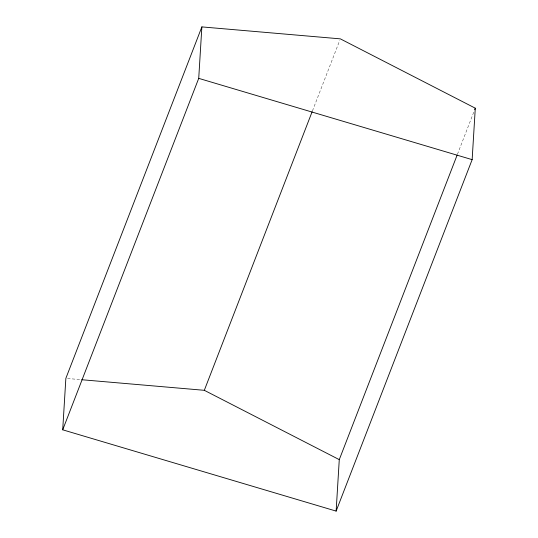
<?xml version="1.0" encoding="UTF-8"?>
<svg xmlns="http://www.w3.org/2000/svg" width="538" height="538" viewBox="0 0 538 538"><rect width="100%" height="100%" fill="white"/><g stroke="black" fill="none" stroke-linecap="round" stroke-linejoin="round"><path stroke-width="0.4" stroke-dasharray="2.69 2.02" d="M312.464 110.875L339.734 40.424M457.455 154.265L474.079 111.305M67.526 378.503L80.868 379.653"/><path stroke-width="0.81" d="M62.711 429.815L65.858 378.355L201.871 26.9L340.339 38.857L475.289 108.185L472.142 159.645L336.129 511.1L62.711 429.815L198.724 78.36L201.871 26.9M336.129 511.1L339.276 459.64L457.152 155.045M81.702 379.727L204.319 390.312L312.161 111.655M474.684 109.745L475.289 108.185M198.724 78.36L472.142 159.645M204.319 390.312L339.276 459.64"/></g></svg>
